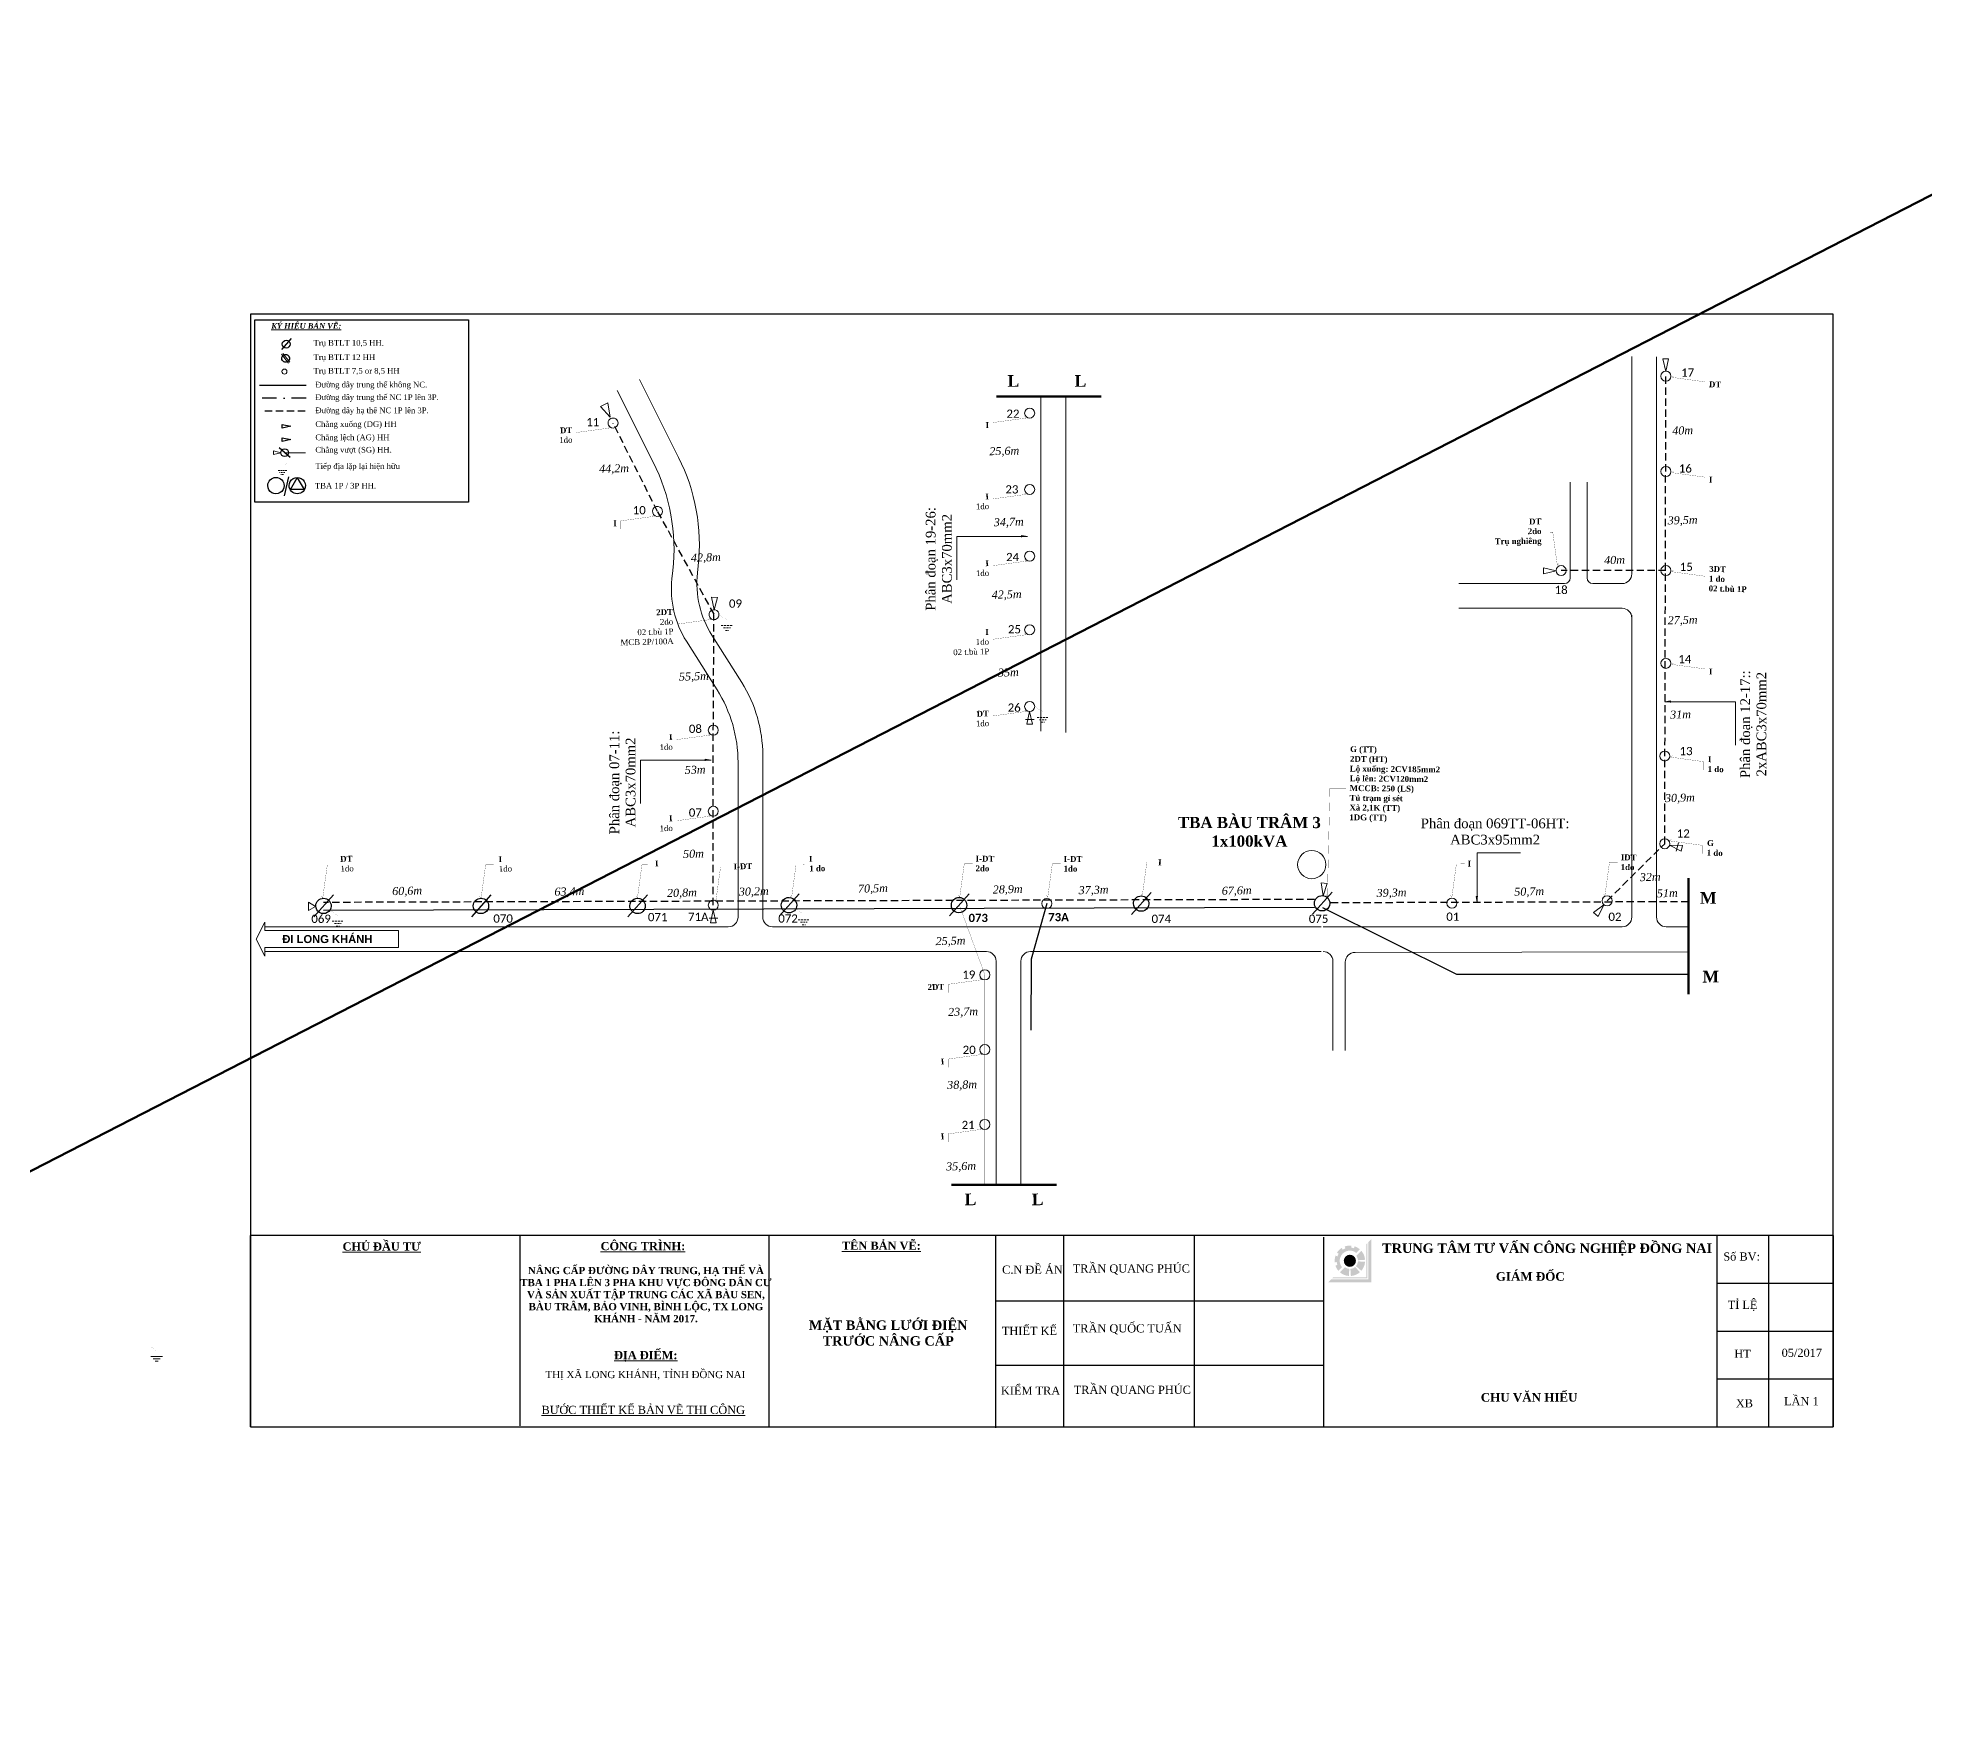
# Model space of a CAD drawing. Header units: metres. Extents: x 429925 to 893472, y 1245258 to 2552490.
# Drawn here: x 446526 to 447494, y 1260710 to 1261568 of the extents above; entities that cross this region are included whole.
import ezdxf

# ---------------------------------------------------------------- set-up
doc = ezdxf.new("R2010")
doc.units = ezdxf.units.M
doc.linetypes.add('DASHDOT', pattern=[1, 0.5, -0.25, 0, -0.25])
doc.linetypes.add('DASHED2', pattern=[0.375, 0.25, -0.125])
doc.layers.add('duong', color=2, linetype='Continuous', lineweight=15)
doc.layers.add('duong bao', color=3, linetype='Continuous', lineweight=13)
doc.layers.add('Khung ten', color=7, linetype='Continuous')
doc.layers.add('KHUNGBANVE', color=6, linetype='Continuous')
doc.styles.get("Standard").update_dxf_attribs({"font": 'arial.ttf'})
doc.styles.add('Unicode', font='times.ttf')

# ---------------------------------------------------------------- blocks, each defined once
blk = doc.blocks.new('A$C46BF4DDC')
at = {"color": 9, "linetype": 'Continuous'}
blk.add_line((9.91, 11.46), (0, 0), dxfattribs=at)
blk.add_lwpolyline([(0.89, 5.61, -1), (8.82, 5.61, -1)], format="xyb", close=True, dxfattribs=at)
blk = doc.blocks.new('A$C7B825D87')
at = {"layer": 'duong bao', "color": 1, "linetype": 'DASHED2', "lineweight": 20, "ltscale": 4}
for p, q in [((1.21, 2.48), (7.13, 2.48)), ((2.41, 1.31), (5.91, 1.31)), ((3.34, 0), (4.99, 0))]:
    blk.add_line(p, q, dxfattribs=at)
at = {"layer": 'duong bao', "color": 1, "linetype": 'DASHED2', "lineweight": 20, "ltscale": 4, "const_width": 0.0325}
blk.add_lwpolyline([(0.01, 8.11), (4.17, 5.43), (4.17, 2.48)], dxfattribs=at)
blk = doc.blocks.new('A$C45A47B40')
at = {"layer": 'duong bao', "color": 1, "lineweight": 20, "ltscale": 4}
for p, q in [((1.21, 2.48), (7.13, 2.48)), ((2.41, 1.31), (5.91, 1.31)), ((3.34, 0), (4.99, 0))]:
    blk.add_line(p, q, dxfattribs=at)
at = {"layer": 'duong bao', "color": 1, "lineweight": 20, "ltscale": 4, "const_width": 0.0325}
blk.add_lwpolyline([(0.01, 8.11), (4.17, 5.43), (4.17, 2.48)], dxfattribs=at)
blk = doc.blocks.new('A$C6542344A')
at = {"color": 9, "linetype": 'Continuous'}
for p, q in [((7.5, 9.8), (0, 1.2)), ((8.7, 8.6), (1.3, 0))]:
    blk.add_line(p, q, dxfattribs=at)
for points in [[(0.3, 4.9, -1), (8.2, 4.9, -1)], [(4.3, 1, -1), (4.3, 8.9, -1)]]:
    blk.add_lwpolyline(points, format="xyb", close=True, dxfattribs=at)

msp = doc.modelspace()

# ---------------------------------------------------------------- hatches: boundary and pattern name
at = {"layer": 'duong bao', "lineweight": 50, "ltscale": 2}
h = msp.add_hatch(color=256, dxfattribs=at)
h.paths.add_polyline_path([(446652.54, 1261401.35, -1), (446653.32, 1261405.25, -1)], flags=17)
h.paths.add_polyline_path([(446653.32, 1261405.25, 1), (446652.54, 1261401.35, 1)], flags=17)
at = {"layer": 'Khung ten'}
h = msp.add_hatch(color=160, dxfattribs=at)
h.paths.add_polyline_path([(447210.51, 1260950.74), (447208.95, 1260949.17), (447208.95, 1260930.19), (447189.96, 1260930.19), (447188.4, 1260928.63), (447210.51, 1260928.63)])
h.paths.add_polyline_path([(447208.43, 1260948.65), (447207.91, 1260948.13), (447207.91, 1260931.23), (447191.01, 1260931.23), (447190.49, 1260930.71), (447208.43, 1260930.71)], flags=17)
for color, points in [(160, [(447204.6, 1260945.57, 0.10032), (447201.91, 1260947.11), (447201.58, 1260946.12, 0.055263), (447200.12, 1260946.43), (447200.22, 1260947.46, 0.110865), (447196.82, 1260947.04), (447197.17, 1260946.06, 0.055263), (447195.83, 1260945.41), (447195.27, 1260946.29, 0.110865), (447192.85, 1260943.87), (447193.73, 1260943.31, 0.055263), (447193.08, 1260941.97), (447192.1, 1260942.32, 0.110865), (447191.68, 1260938.92), (447192.71, 1260939.02, 0.055263), (447193.02, 1260937.56), (447192.03, 1260937.23, 0.10032), (447193.57, 1260934.53), (447195.42, 1260936.38, -0.904534), (447202.76, 1260943.72)]), (1, [(447202.58, 1260939.68, 1), (447196.33, 1260939.68, 1)])]:
    msp.add_hatch(color=color, dxfattribs=at).paths.add_polyline_path(points)
h = msp.add_hatch(color=104, dxfattribs=at)
h.paths.add_polyline_path([(447205.34, 1260944.83), (447202.75, 1260942.24, -0.149436), (447203.62, 1260939.96), (447207.26, 1260940.2, 0.16445)])
h.paths.add_polyline_path([(447207.26, 1260939.16), (447203.62, 1260939.4, -0.16445), (447202.6, 1260936.94), (447205.34, 1260934.53, 0.16445)])
h.paths.add_polyline_path([(447204.6, 1260933.8), (447202.2, 1260936.54, -0.16445), (447199.74, 1260935.52), (447199.98, 1260931.88, 0.16445)])
h.paths.add_polyline_path([(447198.94, 1260931.88), (447199.18, 1260935.52, -0.149436), (447196.9, 1260936.39), (447194.31, 1260933.8, 0.16445)])

# ---------------------------------------------------------------- linework, layer by layer
at = {"color": 4, "linetype": 'Continuous', "lineweight": 18}
for p, q in [((447344.26, 1261292.57), (447344.26, 1261404.19)), ((447356.96, 1261403.97), (447356.96, 1261116.27)), ((446841.7, 1261350.01), (446823.23, 1261386.71)), ((446854.73, 1261352.37), (446834.58, 1261392.42)), ((447040.81, 1261383.61), (447040.81, 1261211.77)), ((447053.51, 1261383.61), (447053.51, 1261211.03)), ((447312.66, 1261290.57), (447312.66, 1261339.71)), ((447321.25, 1261290.57), (447321.25, 1261339.71)), ((446997.55, 1261311.74), (446997.55, 1261289.44)), ((446851.33, 1261290), (446851.8, 1261294.33)), ((446864.43, 1261293.03), (446864.83, 1261296.69)), ((447255.36, 1261287.57), (447309.66, 1261287.57)), ((447324.25, 1261287.57), (447339.26, 1261287.57)), ((447255.36, 1261274.87), (447339.26, 1261274.87)), ((447344.26, 1261116.27), (447344.26, 1261271.37)), ((446887.16, 1261236.73), (446871.86, 1261260.99)), ((446874.46, 1261233.06), (446858.75, 1261257.95)), ((447397.49, 1261226.84), (447397.49, 1261204.53)), ((447037.28, 1261217.78), (447032.91, 1261217.72)), ((446835.11, 1261196.9), (446835.11, 1261174.59)), ((446885.25, 1261116.27), (446885.25, 1261195.71)), ((446897.95, 1261116.27), (446897.95, 1261199.38)), ((447368.19, 1261154.34), (447367.09, 1261150.11)), ((447264.83, 1261149.28), (447287.13, 1261149.28)), ((446642.2, 1261113.65), (446637.83, 1261104.92)), ((446642.2, 1261109.29), (446642.2, 1261113.65)), ((446874.82, 1261115.72), (446870.45, 1261115.66)), ((446637.83, 1261104.92), (446642.2, 1261096.19)), ((446642.2, 1261111.27), (446880.25, 1261111.27)), ((446710.86, 1261109.29), (446642.2, 1261109.29)), ((446902.95, 1261111.27), (447184.71, 1261111.27)), ((447185.67, 1261111.27), (447339.26, 1261111.27)), ((447361.96, 1261111.27), (447373.42, 1261111.27)), ((446642.2, 1261096.19), (446642.2, 1261100.56)), ((446642.2, 1261100.56), (446710.86, 1261100.56)), ((446642.2, 1261098.57), (447012.81, 1261098.57)), ((447035.51, 1261098.57), (447184.78, 1261098.57)), ((447185.75, 1261098.57), (447185.76, 1261098.57)), ((447202.1, 1261098.11), (447373.42, 1261098.34)), ((447017.81, 1261093.57), (447017.81, 1260978.68)), ((447030.51, 1261093.57), (447030.51, 1260978.68)), ((447190.76, 1261093.57), (447190.76, 1261047.77)), ((447197.11, 1261093.11), (447197.11, 1261047.77))]:
    msp.add_line(p, q, dxfattribs=at)
at = {"color": 5, "linetype": 'DASHED2', "lineweight": 30, "ltscale": 15}
for p, q in [((447361.17, 1261153.93), (447361.76, 1261394.09)), ((446642.25, 1261376.33), (446663.45, 1261376.33)), ((446843.89, 1261324.64), (446821.05, 1261370.02)), ((446872.91, 1261271.81), (446843.91, 1261324.84)), ((447361.76, 1261294.23), (447307.94, 1261294.23)), ((446872.55, 1261212.28), (446872.89, 1261271.62)), ((446872.55, 1261122.39), (446872.55, 1261212.28)), ((447331.56, 1261124.57), (447361.17, 1261153.93)), ((447181.26, 1261125.31), (446672.36, 1261123.77)), ((447373.42, 1261124.11), (447189.19, 1261123.55))]:
    msp.add_line(p, q, dxfattribs=at)
at = {"color": 1, "lineweight": 30, "ltscale": 15}
for p, q in [((446663.41, 1261389.3), (446639.58, 1261389.3)), ((447181.26, 1261121.25), (446672.36, 1261119.71)), ((447185.33, 1261121.23), (447254.17, 1261086.86)), ((447254.17, 1261086.86), (447373.42, 1261086.86))]:
    msp.add_line(p, q, dxfattribs=at)
at = {"color": 1, "linetype": 'DASHDOT', "lineweight": 30, "ltscale": 15}
msp.add_line((446663.41, 1261382.84), (446639.58, 1261382.84), dxfattribs=at)
at = {"color": 7, "linetype": 'Continuous'}
msp.add_line((446654.33, 1261342.37), (446652.24, 1261332.6), dxfattribs=at)
at = {"color": 9, "linetype": 'Continuous'}
msp.add_lwpolyline([(446634.92, 1260854.45), (447447.72, 1260854.45), (447447.72, 1261425.95), (446634.92, 1261425.95)], close=True, dxfattribs=at)
at = {"color": 7, "linetype": 'Continuous'}
for points in [[(446637.06, 1261422.98), (446746.77, 1261422.98), (446746.77, 1261329.39), (446637.06, 1261329.39)], [(446651.12, 1261369.36), (446655.52, 1261368.41), (446651.12, 1261367.47)], [(446651.12, 1261362.52), (446655.52, 1261361.58), (446651.12, 1261360.63)], [(446655.44, 1261335.85), (446658.91, 1261341.85), (446662.37, 1261335.85)]]:
    msp.add_lwpolyline(points, close=True, dxfattribs=at)
at = {"color": 9, "linetype": 'Continuous'}
for points in [[(446652.54, 1261401.35, -1), (446653.32, 1261405.25, -1)], [(446654.87, 1261402.91, -1), (446650.98, 1261403.69, -1)]]:
    msp.add_lwpolyline(points, format="xyb", close=True, dxfattribs=at)
at = {"color": 4, "linetype": 'Continuous', "lineweight": 18}
for points in [[(446651.04, 1261396.47, -1), (446653.62, 1261396.47, -1)], [(447359.18, 1261394.09, -1), (447364.34, 1261394.09, -1)], [(447032.44, 1261375.14, -1), (447037.6, 1261375.14, -1)], [(446818.75, 1261368.86, -1), (446823.35, 1261371.18, -1)], [(447359.18, 1261345.13, -1), (447364.34, 1261345.13, -1)], [(447032.44, 1261335.94, -1), (447037.6, 1261335.94, -1)], [(446841.32, 1261324.92, -1), (446846.45, 1261324.37, -1)], [(447032.44, 1261301.64, -1), (447037.6, 1261301.64, -1)], [(447305.36, 1261294.23, -1), (447310.52, 1261294.23, -1)], [(447359.18, 1261294.23, -1), (447364.34, 1261294.23, -1)], [(446870.71, 1261270.24, -1), (446875.07, 1261272.99, -1)], [(447032.44, 1261263.84, -1), (447037.6, 1261263.84, -1)], [(447359.18, 1261246.6, -1), (447364.34, 1261246.6, -1)], [(447032.44, 1261224.44, -1), (447037.6, 1261224.44, -1)], [(446869.97, 1261212.28, -1), (446875.13, 1261212.28, -1)], [(447358.59, 1261198.98, -1), (447363.75, 1261198.98, -1)], [(446869.97, 1261170.61, -1), (446875.13, 1261170.61, -1)], [(447358.59, 1261153.93, -1), (447363.75, 1261153.93, -1)], [(447172.63, 1261143.18, -1), (447187.13, 1261143.23, -1)], [(446869.97, 1261122.39, -1), (446875.13, 1261122.39, -1)], [(447041.23, 1261123.18, -1), (447046.39, 1261123.18, -1)], [(447249.31, 1261123.38, -1), (447254.47, 1261123.38, -1)], [(447328.98, 1261124.57, -1), (447334.14, 1261124.57, -1)], [(447009.44, 1261086.57, -1), (447014.6, 1261086.57, -1)], [(447009.44, 1261048.19, -1), (447014.6, 1261048.19, -1)], [(447009.44, 1261009.74, -1), (447014.6, 1261009.74, -1)]]:
    msp.add_lwpolyline(points, format="xyb", close=True, dxfattribs=at)
for points in [[(447361.72, 1261396.57), (447360.12, 1261403.05), (447363.11, 1261403.1), (447361.72, 1261396.57)], [(447030.89, 1261311.41), (447030.88, 1261312.18), (447033.86, 1261311.74), (446997.55, 1261311.74)], [(447305.46, 1261294.18), (447298.97, 1261292.58), (447298.93, 1261295.57), (447305.46, 1261294.18)], [(446872.96, 1261274), (446874.7, 1261280.45), (446871.71, 1261280.56), (446872.96, 1261274)], [(447035.02, 1261221.86), (447033.54, 1261215.35), (447036.52, 1261215.35), (447035.02, 1261221.86)], [(447364.15, 1261226.51), (447364.16, 1261227.28), (447361.18, 1261226.84), (447397.49, 1261226.84)], [(446868.45, 1261196.57), (446868.44, 1261197.34), (446871.42, 1261196.9), (446835.11, 1261196.9)], [(447363.65, 1261153.24), (447369.54, 1261150.08), (447370.32, 1261152.97), (447363.65, 1261153.24)], [(447265.16, 1261126.74), (447264.39, 1261126.74), (447264.83, 1261123.68), (447264.83, 1261149.28)], [(447185.76, 1261127.2), (447187.77, 1261133.56), (447184.79, 1261133.8), (447185.76, 1261127.2)], [(446872.55, 1261119.81), (446871.07, 1261113.3), (446874.06, 1261113.3), (446872.55, 1261119.81)], [(447329.91, 1261122.59), (447324.59, 1261118.54), (447326.89, 1261116.63), (447329.91, 1261122.59)]]:
    msp.add_lwpolyline(points, dxfattribs=at)
for points in [[(446819.54, 1261373.04), (446814.57, 1261378.57), (446818.4, 1261380.49)], [(446650.43, 1261354.81), (446646.7, 1261353.82), (446646.7, 1261355.81)], [(446668.2, 1261121.64), (446664.62, 1261119.69), (446664.62, 1261123.97)], [(446710.86, 1261109.29), (446642.2, 1261109.29), (446642.2, 1261113.65), (446637.83, 1261104.92), (446642.2, 1261096.19), (446642.2, 1261100.56), (446710.86, 1261100.56)]]:
    msp.add_lwpolyline(points, close=True, dxfattribs=at)
at = {"color": 5, "linetype": 'DASHED2', "lineweight": 30, "ltscale": 15, "const_width": 0.1}
for points in [[(447035.02, 1261383.61), (447035.02, 1261224.44)], [(446998.86, 1261122.5), (447012.02, 1261086.57), (447012.02, 1260978.68)]]:
    msp.add_lwpolyline(points, dxfattribs=at)
at = {"color": 7, "linetype": 'Continuous'}
for points in [[(446643.76, 1261337.88, -1), (446652.15, 1261337.91, -1)], [(446654.69, 1261337.88, -1), (446663.09, 1261337.91, -1)]]:
    msp.add_lwpolyline(points, format="xyb", close=True, dxfattribs=at)
at = {"color": 4, "linetype": 'Continuous', "lineweight": 18}
for centre, radius, start, end in [((446752.37, 1261305.06), 100, 353.84102, 26.71304), ((446765.4, 1261307.42), 100, 353.84102, 26.71304), ((446901.04, 1261284.63), 50, 173.84102, 212.24726), ((446914.14, 1261287.67), 50, 173.84102, 212.24726), ((447309.66, 1261290.57), 3, 270, 0), ((447324.25, 1261290.57), 3, 180, 270), ((447339.26, 1261292.57), 5, 270, 0), ((447339.26, 1261269.87), 5, 0, 90), ((446815.25, 1261195.71), 70, 0, 32.24726), ((446827.95, 1261199.38), 70, 0, 32.24726), ((446880.25, 1261116.27), 5, 270, 0), ((446902.95, 1261116.27), 5, 180, 270), ((447339.26, 1261116.27), 5, 270, 0), ((447361.96, 1261116.27), 5, 180, 270), ((447012.81, 1261093.57), 5, 0, 90), ((447035.51, 1261093.57), 5, 90, 180), ((447185.76, 1261093.57), 5, 0, 90), ((447202.11, 1261093.11), 5, 90.07324, 180)]:
    msp.add_arc(centre, radius, start, end, dxfattribs=at)
at = {"layer": 'duong bao', "lineweight": 50, "ltscale": 2}
for p, q in [((434300.08, 1254706.74), (452042.86, 1263822.17)), ((447017.91, 1261383.61), (447071.71, 1261383.61)), ((447373.42, 1261136.2), (447373.42, 1261076.6)), ((446994.91, 1260978.68), (447048.72, 1260978.68))]:
    msp.add_line(p, q, dxfattribs=at)
at = {"layer": 'duong bao', "lineweight": 18, "ltscale": 2}
msp.add_line((446663.06, 1261354.76), (446652.47, 1261354.76), dxfattribs=at)
at = {"layer": 'duong bao', "lineweight": 30, "ltscale": 2}
for p, q in [((447043.81, 1261123.18), (447035.84, 1261094.63)), ((447035.84, 1261094.63), (447035.58, 1261058.17))]:
    msp.add_line(p, q, dxfattribs=at)
at = {"layer": 'duong bao', "color": 4, "lineweight": 15, "ltscale": 2, "const_width": 0.1}
for points in [[(447365.62, 1261394.24), (447364.6, 1261393.55), (447381.83, 1261391.2), (447381.84, 1261386.98)], [(446818.44, 1261368.2), (446819.46, 1261367.52), (446802.23, 1261365.16), (446802.21, 1261360.94)], [(447032.4, 1261373.31), (447033.42, 1261372.63), (447016.19, 1261370.27), (447016.18, 1261366.06)], [(447365.62, 1261345.27), (447364.6, 1261344.59), (447381.83, 1261342.23), (447381.84, 1261338.01)], [(447032.4, 1261334.11), (447033.42, 1261333.43), (447016.19, 1261331.07), (447016.18, 1261326.86)], [(446841.27, 1261322.82), (446842.29, 1261322.14), (446825.06, 1261319.78), (446825.04, 1261315.56)], [(447306.7, 1261297.81), (447306.02, 1261296.79), (447303.66, 1261314.02), (447299.44, 1261314.04)], [(447032.4, 1261299.81), (447033.42, 1261299.13), (447016.19, 1261296.77), (447016.18, 1261292.55)], [(447365.62, 1261294.37), (447364.6, 1261293.69), (447381.83, 1261291.33), (447381.84, 1261287.12)], [(446870.28, 1261269.79), (446871.3, 1261269.11), (446854.07, 1261266.75), (446854.05, 1261262.54)], [(447032.4, 1261262.01), (447033.42, 1261261.33), (447016.19, 1261258.97), (447016.18, 1261254.75)], [(447365.62, 1261246.75), (447364.6, 1261246.07), (447381.83, 1261243.71), (447381.84, 1261239.49)], [(447032.4, 1261222.61), (447033.42, 1261221.93), (447016.19, 1261219.57), (447016.18, 1261215.36)], [(446869.94, 1261210.45), (446870.96, 1261209.77), (446853.73, 1261207.41), (446853.71, 1261203.2)], [(447365.02, 1261199.12), (447364, 1261198.44), (447381.23, 1261196.08), (447381.25, 1261191.87)], [(447187.24, 1261127.69), (447187.92, 1261126.67), (447189.22, 1261182.26), (447197.42, 1261182.26)], [(446869.94, 1261168.78), (446870.96, 1261168.1), (446853.73, 1261165.74), (446853.71, 1261161.52)], [(447364.55, 1261156.1), (447363.53, 1261155.42), (447380.76, 1261153.06), (447380.77, 1261148.85)], [(446671.29, 1261126.94), (446671.97, 1261125.92), (446674.33, 1261143.15), (446678.54, 1261143.17)], [(446752.59, 1261126.83), (446753.27, 1261125.81), (446755.63, 1261143.04), (446759.84, 1261143.06)], [(446832.9, 1261127.09), (446833.58, 1261126.07), (446835.94, 1261143.3), (446840.16, 1261143.31)], [(446912.03, 1261126.98), (446912.71, 1261125.96), (446915.07, 1261143.19), (446919.29, 1261143.21)], [(446998.43, 1261127.58), (446999.11, 1261126.56), (447001.47, 1261143.79), (447005.69, 1261143.8)], [(447043.62, 1261127.41), (447044.31, 1261126.39), (447046.66, 1261143.62), (447050.88, 1261143.64)], [(447092.16, 1261128.16), (447092.84, 1261127.13), (447095.2, 1261144.37), (447099.41, 1261144.38)], [(447251.14, 1261127.5), (447251.83, 1261126.48), (447254.18, 1261143.71), (447258.4, 1261143.73)], [(447329.75, 1261128.23), (447330.43, 1261127.21), (447332.79, 1261144.44), (447337.01, 1261144.46)], [(446873.21, 1261125.59), (446873.89, 1261124.57), (446876.25, 1261141.8), (446880.47, 1261141.82)], [(447009.41, 1261084.75), (447010.43, 1261084.06), (446993.2, 1261081.7), (446993.18, 1261077.49)], [(447009.41, 1261046.36), (447010.43, 1261045.68), (446993.2, 1261043.32), (446993.18, 1261039.11)], [(447009.41, 1261007.91), (447010.43, 1261007.23), (446993.2, 1261004.87), (446993.18, 1261000.66)]]:
    msp.add_lwpolyline(points, dxfattribs=at)
at = {"layer": 'KHUNGBANVE', "color": 2}
for p, q in [((446634.92, 1260854.45), (446634.92, 1260952.61)), ((447447.72, 1260952.61), (446634.92, 1260952.61)), ((446773.4, 1260854.9), (446773.4, 1260952.76)), ((446901.25, 1260854.45), (446901.25, 1260952.61)), ((447017.71, 1260853.93), (447017.71, 1260952.61)), ((447052.6, 1260854.15), (447052.6, 1260952.61)), ((447119.68, 1260854.45), (447119.68, 1260952.31)), ((447186.14, 1260854.45), (447186.14, 1260951.79)), ((447388.07, 1260854.23), (447388.07, 1260952.61)), ((447414.58, 1260854.23), (447414.58, 1260952.61)), ((447447.72, 1260952.61), (447447.72, 1260854.45)), ((447447.72, 1260928.02), (447388.07, 1260928.02)), ((447186.14, 1260918.97), (447017.71, 1260918.97)), ((447447.72, 1260903.42), (447388.07, 1260903.42)), ((447186.14, 1260885.91), (447017.71, 1260885.91)), ((447447.72, 1260878.83), (447388.07, 1260878.83)), ((446634.92, 1260854.45), (447447.72, 1260854.45))]:
    msp.add_line(p, q, dxfattribs=at)

# ---------------------------------------------------------------- block references
at = {"color": 4, "linetype": 'Continuous', "lineweight": 18, "yscale": 0.5, "zscale": 0.5}
for p, xscale, rotation in [((446650.77, 1261407.76), 0.5000000000041764, 359.9423113320694), ((446649.6, 1261357.24), 0.5000000000211088, 269.9863334116617)]:
    msp.add_blockref('A$C46BF4DDC', p, dxfattribs=dict(at, xscale=xscale, rotation=rotation))
at = {"color": 4, "linetype": 'Continuous', "lineweight": 18}
for p, rotation in [((446667.43, 1261116.44), 359.1901508878823), ((446748.29, 1261116.44), 359.1901508878823), ((446828.73, 1261116.44), 359.1901508878823), ((446906.51, 1261116.84), 359.1901508878823), ((446993.83, 1261116.84), 359.1901508878823), ((447087.34, 1261117.63), 359.1901508878822), ((447180.29, 1261117.81), 359.1901508878822)]:
    msp.add_blockref('A$C46BF4DDC', p, dxfattribs=dict(at, rotation=rotation))
at = {"layer": 'duong bao', "lineweight": 50, "ltscale": 2, "xscale": 0.4999999999677948, "yscale": 0.5, "zscale": 0.5, "rotation": 78.73382310779768}
msp.add_blockref('A$C6542344A', (446654.93, 1261400.72), dxfattribs=at)
at = {"layer": 'duong bao', "lineweight": 50, "ltscale": 2, "xscale": -0.8000000000029104, "yscale": 0.7999999999883585, "zscale": 0.8}
msp.add_blockref('A$C7B825D87', (446654.51, 1261343.6), dxfattribs=at)
at = {"layer": 'duong bao', "lineweight": 50, "ltscale": 2}
for name, p in [('A$C7B825D87', (446875.46, 1261263.49)), ('A$C7B825D87', (447037.59, 1261216.32)), ('A$C7B825D87', (446675.61, 1261111.6)), ('A$C7B825D87', (446914.9, 1261112.33)), ('A$C45A47B40', (446582.54, 1260888.04))]:
    msp.add_blockref(name, p, dxfattribs=at)

# ---------------------------------------------------------------- texts
at = {"color": 4, "linetype": 'Continuous', "lineweight": 18, "attachment_point": 5}
for s, insert, char_height, width in [('\\C7;\\fTimes New Roman|b1|i1|;\\H2.8669647164643;\\LKÝ HIỆU BẢN VẼ\\l\\L:\\l', (446663.52, 1261419.5), 2.867, 49.2057), ('{\\fCalibri|b0|i0|c0|p34;\\C7;17}', (447372.95, 1261395.97), 4.2333, 21.59), ('{\\fCalibri|b0|i0|c0|p34;\\C7;22}', (447026.43, 1261374.83), 4.2333, 21.59), ('{\\fCalibri|b0|i0|c0|p34;\\C7;11}', (446810.64, 1261370.54), 4.2333, 21.59), ('{\\fCalibri|b0|i0|c0|p34;\\C7;16}', (447371.74, 1261346.71), 4.2333, 21.59), ('{\\fCalibri|b0|i0|c0|p34;\\C7;23}', (447025.9, 1261335.94), 4.2333, 21.59), ('{\\fCalibri|b0|i0|c0|p34;\\C7;10}', (446834.52, 1261325.25), 4.2333, 21.59), ('{\\fCalibri|b0|i0|c0|p34;\\C7;24}', (447026.25, 1261301.2), 4.2333, 21.59), ('{\\fCalibri|b0|i0|c0|p34;\\C7;15}', (447372.22, 1261296.17), 4.2333, 21.59), ('{\\fCalibri|b0|i0|c0|p34;\\C7;09}', (446883.95, 1261277.27), 4.2333, 21.59), ('{\\fCalibri|b0|i0|c0|p34;\\C7;18}', (447307.97, 1261284.31), 4.2333, 21.59), ('{\\fCalibri|b0|i0|c0|p34;\\C7;25}', (447027.2, 1261264.07), 4.2333, 21.59), ('{\\fCalibri|b0|i0|c0|p34;\\C7;14}', (447371.49, 1261248.79), 4.2333, 21.59), ('{\\fCalibri|b0|i0|c0|p34;\\C7;26}', (447027.07, 1261223.84), 4.2333, 21.59), ('{\\fCalibri|b0|i0|c0|p34;\\C7;08}', (446863.34, 1261212.94), 4.2333, 21.59), ('{\\fCalibri|b0|i0|c0|p34;\\C7;13}', (447372.12, 1261201.51), 4.2333, 21.59), ('{\\fCalibri|b0|i0|c0|p34;\\C7;07}', (446863.31, 1261169.92), 4.2333, 21.59), ('{\\fTimes New Roman|b1|i0|c0|p18;\\C7;TBA BÀU TRÂM 3 1x100kVA}', (447147.85, 1261159.99), 5.7341, 87), ('{\\fTimes New Roman|b0|i0|c0|p18;\\C7;Phân đoạn 069TT-06HT:\\PABC3x95mm2}', (447274.04, 1261160.18), 5, 159.6171), ('{\\fCalibri|b0|i0|c0|p34;\\C7;12}', (447370.67, 1261159.19), 4.2333, 21.59), ('\\C7;\\fCalibri|b0|i0|;\\H4.2333171844482;069', (446671.14, 1261115.34), 4.2333, 21.59), ('\\C7;\\fCalibri|b0|i0|;\\H4.2333171844482;070', (446764.61, 1261115.48), 4.2333, 21.59), ('\\C7;\\fCalibri|b0|i0|;\\H4.2333171844482;071', (446843.98, 1261116.22), 4.2333, 21.59), ('{\\fCalibri|b0|i0|c0|p34;\\H1x;\\C7;71A}', (446864.84, 1261116.4), 4.2333, 21.59), ('\\C7;\\fCalibri|b0|i0|;\\H4.2333171844482;072', (446910.93, 1261115.49), 4.2333, 21.59), ('\\C7;\\fCalibri|b1|i0|;\\H4.2333171844482;073', (447008.6, 1261115.79), 4.2333, 21.59), ('{\\fCalibri|b1|i0|c0|p34;\\H1x;\\C7;73A}', (447049.85, 1261116.21), 4.2333, 21.59), ('\\C7;\\fCalibri|b0|i0|;\\H4.2333171844482;074', (447102.63, 1261115.33), 4.2333, 21.59), ('\\C7;\\fCalibri|b0|i0|;\\H4.2333171844482;075', (447183.39, 1261115.36), 4.2333, 21.59), ('{\\fCalibri|b0|i0|c0|p34;\\C7;01}', (447252.33, 1261116.44), 4.2333, 21.59), ('{\\fCalibri|b0|i0|c0|p34;\\C7;02}', (447335.59, 1261116.39), 4.2333, 21.59), ('\\C7;\\fArial Unicode MS|b1|i0|;\\H4.1092942200601;ĐI LONG KHÁNH', (446674.35, 1261104.92), 4.1093, 73.025), ('{\\fCalibri|b0|i0|c0|p34;\\C7;19}', (447003.78, 1261086.67), 4.2333, 21.59), ('{\\fCalibri|b0|i0|c0|p34;\\C7;20}', (447003.96, 1261048.02), 4.2333, 21.59), ('{\\fCalibri|b0|i0|c0|p34;\\C7;21}', (447003.43, 1261009.45), 4.2333, 21.59)]:
    msp.add_mtext(s, dxfattribs=dict(at, insert=insert, char_height=char_height, width=width))
at = {"char_height": 2.9352, "attachment_point": 4}
for s, insert, width in [('{\\fTimes New Roman|b0|i0|c0|p18;\\C7;Trụ BTLT 10,5 HH.}', (446667.25, 1261410.84), 78.7288), ('{\\fTimes New Roman|b0|i0|c0|p18;\\C7;Trụ BTLT 12 HH}', (446667.25, 1261403.52), 78.7288), ('{\\fTimes New Roman|b0|i0|c0|p18;\\C7;Trụ BTLT 7,5 or 8,5 HH}', (446667.25, 1261396.49), 78.7288), ('{\\fTimes New Roman|b0|i0|c0|p18;\\H1x;\\C7;Đường dây trung thế không NC.}', (446668.19, 1261389.3), 60.7348), ('{\\fTimes New Roman|b0|i0|c0|p18;\\C7;Đường dây trung thế NC 1P lên 3P.}', (446668.19, 1261382.84), 65.0554), ('{\\fTimes New Roman|b0|i0|c0|p18;\\C7;Đường dây hạ thế NC 1P lên 3P.}', (446668.19, 1261376.08), 69.8685), ('{\\fTimes New Roman|b0|i0|c0|p18;\\C7;Chằng xuống (DG) HH}', (446668.19, 1261369.04), 67.094), ('{\\fTimes New Roman|b0|i0|c0|p18;\\C7;Chằng lệch (AG) HH}', (446668.19, 1261362.21), 67.094), ('{\\fTimes New Roman|b0|i0|c0|p18;\\C7;Chằng vượt (SG) HH.}', (446668.19, 1261355.84), 67.094), ('{\\fTimes New Roman|b0|i0|c0|p18;\\C7;Tiếp địa lặp lại hiện hữu}', (446668.19, 1261347.46), 67.094), ('{\\fTimes New Roman|b0|i0|c0|p18;\\C7;TBA 1P / 3P HH.}', (446667.96, 1261337.81), 74)]:
    msp.add_mtext(s, dxfattribs=dict(at, insert=insert, width=width))
at = {"color": 4, "linetype": 'Continuous', "lineweight": 18}
for s, insert, char_height, width, attachment_point, rotation in [('{\\fTimes New Roman|b1|i0|c0|p18;\\C7;L}', (447026.66, 1261391.66), 6, 22.4014, 5, 0.24506), ('{\\fTimes New Roman|b1|i0|c0|p18;\\C7;L}', (447061.12, 1261391.66), 6, 22.4014, 5, 0.24506), ('{\\fTimes New Roman|b1|i0|c0|p18;\\C7;DT}', (447383.88, 1261389.94), 3, 22.225, 4, 358.50557), ('{\\fTimes New Roman|b1|i0|c0|p18;\\C7;DT\\P\\fTimes New Roman|b0|i0|c0|p18;1do}', (446800.17, 1261363.9), 3, 22.225, 6, 1.49443), ('{\\fTimes New Roman|b1|i0|c0|p18;\\C7;I}', (447014.14, 1261369.02), 3, 22.225, 6, 1.49443), ('{\\fTimes New Roman|b0|i1|c0|p18;\\C7;40m}', (447370.36, 1261366.23), 4.1093, 22.225, 5, 1.49443), ('{\\fTimes New Roman|b0|i1|c0|p18;\\C7;25,6m}', (447021.99, 1261355.26), 4.1093, 22.225, 5, 1.49443), ('{\\fTimes New Roman|b0|i1|c0|p18;\\C7;44,2m}', (446821.59, 1261346.22), 4.1093, 22.225, 5, 1.49443), ('{\\fTimes New Roman|b1|i0|c0|p18;\\C7;I}', (447383.88, 1261340.98), 3, 22.225, 4, 358.50557), ('{\\fTimes New Roman|b0|i0|c0|p18;\\C7;Phân đoạn 19-26:\\PABC3x70mm2}', (446988.36, 1261300.24), 5, 150.7075, 5, 90), ('{\\fTimes New Roman|b1|i0|c0|p18;\\C7;I\\P\\fTimes New Roman|b0|i0|c0|p18;1do}', (447014.14, 1261329.82), 3, 22.225, 6, 1.49443), ('{\\fTimes New Roman|b1|i0|c0|p18;\\C7;I}', (446823, 1261318.52), 3, 22.225, 6, 1.49443), ('{\\fTimes New Roman|b0|i1|c0|p18;\\C7;34,7m}', (447024.28, 1261318.77), 4.1093, 22.225, 5, 1.49443), ('{\\fTimes New Roman|b1|i0|c0|p18;\\C7;DT\\P2do\\PTrụ nghiêng}', (447297.86, 1261314.01), 3, 27.5258, 6, 0.60769), ('{\\fTimes New Roman|b0|i1|c0|p18;\\C7;39,5m}', (447370.35, 1261319.71), 4.1093, 22.225, 5, 1.49443), ('{\\fTimes New Roman|b0|i1|c0|p18;\\C7;42,8m}', (446868.74, 1261300.57), 4.1093, 22.225, 5, 1.49443), ('{\\fTimes New Roman|b1|i0|c0|p18;\\C7;I\\P\\fTimes New Roman|b0|i0|c0|p18;1do}', (447014.14, 1261295.52), 3, 22.225, 6, 1.49443), ('{\\fTimes New Roman|b0|i1|c0|p18;\\C7;40m}', (447335.38, 1261299.69), 4.1093, 22.225, 5, 1.49443), ('{\\fTimes New Roman|b1|i0|c0|p18;\\C7;3DT\\P1 do\\P02 t.bù 1P}', (447383.88, 1261290.08), 3, 22.225, 4, 358.50557), ('{\\fTimes New Roman|b0|i1|c0|p18;\\C7;42,5m}', (447023.22, 1261281.54), 4.1093, 22.225, 5, 1.49443), ('{\\fTimes New Roman|b1|i0|c0|p18;\\C7;2DT\\P\\fTimes New Roman|b0|i0|c0|p18;2do\\P02 t.bù 1P\\PMCB 2P/100A}', (446852.01, 1261265.5), 3, 30.0175, 6, 1.49443), ('{\\fTimes New Roman|b0|i1|c0|p18;\\C7;27,5m}', (447370.34, 1261268.38), 4.1093, 22.225, 5, 1.49443), ('{\\fTimes New Roman|b1|i0|c0|p18;\\C7;I\\P\\fTimes New Roman|b0|i0|c0|p18;1do\\P02 t.bù 1P }', (447014.14, 1261257.71), 3, 22.225, 6, 1.49443), ('{\\fTimes New Roman|b0|i1|c0|p18;\\C7;55,5m}', (446862.59, 1261239.47), 4.1093, 22.225, 5, 1.49443), ('{\\fTimes New Roman|b0|i1|c0|p18;\\C7;35m}', (447024.07, 1261241.93), 4.1093, 22.225, 5, 1.49443), ('{\\fTimes New Roman|b1|i0|c0|p18;\\C7;I}', (447383.88, 1261242.45), 3, 22.225, 4, 358.50557), ('{\\fTimes New Roman|b0|i0|c0|p18;\\C7;Phân đoạn 12-17::\\P2xABC3x70mm2}', (447406.68, 1261215.33), 5, 150.7075, 5, 90), ('{\\fTimes New Roman|b1|i0|c0|p18;\\C7;DT\\P\\fTimes New Roman|b0|i0|c0|p18;1do}', (447014.14, 1261218.32), 3, 22.225, 6, 1.49443), ('{\\fTimes New Roman|b0|i1|c0|p18;\\C7;31m}', (447369.27, 1261220.33), 4.1093, 22.225, 5, 1.49443), ('{\\fTimes New Roman|b0|i0|c0|p18;\\C7;Phân đoạn 07-11:\\PABC3x70mm2}', (446825.92, 1261185.4), 5, 150.7075, 5, 90), ('{\\fTimes New Roman|b1|i0|c0|p18;\\C7;I\\P\\fTimes New Roman|b0|i0|c0|p18;1do}', (446851.67, 1261206.16), 3, 22.225, 6, 1.49443), ('{\\fTimes New Roman|b1|i0|c0|p18;\\C7;G (TT)\\P2DT (HT)\\PLộ xuống: 2CV185mm2\\PLộ lên: 2CV120mm2\\PMCCB: 250 (LS)\\PTủ trạm gỉ sét\\PXà 2,1K (TT)\\P1DG (TT)}', (447199.39, 1261184.54), 3, 52.7482, 4, 359.39231), ('{\\fTimes New Roman|b0|i1|c0|p18;\\C7;53m}', (446863.21, 1261191.91), 4.1093, 22.225, 5, 1.49443), ('{\\fTimes New Roman|b1|i0|c0|p18;\\C7;I\\P1 do}', (447383.29, 1261194.83), 3, 22.225, 4, 358.50557), ('{\\fTimes New Roman|b0|i1|c0|p18;\\C7;30,9m}', (447368.95, 1261177.06), 4.1093, 22.225, 5, 1.49443), ('{\\fTimes New Roman|b1|i0|c0|p18;\\C7;I\\P\\fTimes New Roman|b0|i0|c0|p18;1do}', (446851.67, 1261164.48), 3, 22.225, 6, 1.49443), ('{\\fTimes New Roman|b1|i0|c0|p18;\\C7;G\\P1 do}', (447382.81, 1261151.81), 3, 22.225, 4, 358.50557), ('{\\fTimes New Roman|b1|i0|c0|p18;\\C7;DT\\P\\fTimes New Roman|b0|i0|c0|p18;1do}', (446681.03, 1261143.58), 3, 22.225, 4, 1.49443), ('{\\fTimes New Roman|b1|i0|c0|p18;\\C7;I\\P\\fTimes New Roman|b0|i0|c0|p18;1do}', (446762.33, 1261143.46), 3, 22.225, 4, 1.49443), ('{\\fTimes New Roman|b1|i0|c0|p18;\\C7;I}', (446842.65, 1261143.72), 3, 22.225, 4, 1.49443), ('{\\fTimes New Roman|b0|i1|c0|p18;\\C7;50m}', (446862.37, 1261148.76), 4.1093, 22.225, 5, 1.49443), ('{\\fTimes New Roman|b1|i0|c0|p18;\\C7;I-DT}', (446882.96, 1261142.22), 3, 22.225, 4, 1.49443), ('{\\fTimes New Roman|b1|i0|c0|p18;\\C7;I\\P1 do}', (446921.78, 1261143.62), 3, 22.225, 4, 1.49443), ('{\\fTimes New Roman|b1|i0|c0|p18;\\C7;I-DT\\P2do}', (447007.26, 1261143.77), 3, 22.225, 4, 359.39231), ('{\\fTimes New Roman|b1|i0|c0|p18;\\C7;I-DT\\P1do}', (447052.46, 1261143.61), 3, 22.225, 4, 359.39231), ('{\\fTimes New Roman|b1|i0|c0|p18;\\C7;I}', (447100.99, 1261144.35), 3, 22.225, 4, 359.39231), ('{\\fTimes New Roman|b1|i0|c0|p18;\\C7;I}', (447259.98, 1261143.7), 3, 22.225, 4, 359.39231), ('{\\fTimes New Roman|b1|i0|c0|p18;\\C7;IDT\\P1do}', (447338.58, 1261144.43), 3, 22.225, 4, 359.39231), ('{\\fTimes New Roman|b0|i1|c0|p18;\\C7;70,5m}', (446954.53, 1261130.54), 4.1093, 22.225, 5, 1.49443), ('{\\fTimes New Roman|b0|i1|c0|p18;\\C7;28,9m}', (447023.73, 1261130.08), 4.1093, 22.225, 5, 1.49443), ('{\\fTimes New Roman|b0|i1|c0|p18;\\C7;37,3m}', (447067.85, 1261129.76), 4.1093, 22.225, 5, 1.49443), ('{\\fTimes New Roman|b0|i1|c0|p18;\\C7;32m}', (447353.69, 1261136.84), 4.1093, 22.225, 5, 1.49443), ('{\\fTimes New Roman|b0|i1|c0|p18;\\C7;60,6m}', (446715.32, 1261129.29), 4.1093, 22.225, 5, 1.49443), ('{\\fTimes New Roman|b0|i1|c0|p18;\\C7;63,4m}', (446798.63, 1261128.98), 4.1093, 22.225, 5, 1.49443), ('{\\fTimes New Roman|b0|i1|c0|p18;\\C7;20,8m}', (446856.45, 1261128.3), 4.1093, 22.225, 5, 1.49443), ('{\\fTimes New Roman|b0|i1|c0|p18;\\C7;30,2m}', (446893.33, 1261128.98), 4.1093, 22.225, 5, 1.49443), ('{\\fTimes New Roman|b0|i1|c0|p18;\\C7;67,6m}', (447141.34, 1261129.44), 4.1093, 22.225, 5, 1.49443), ('{\\fTimes New Roman|b0|i1|c0|p18;\\C7;39,3m}', (447220.87, 1261128.32), 4.1093, 22.225, 5, 1.49443), ('{\\fTimes New Roman|b0|i1|c0|p18;\\C7;50,7m}', (447291.56, 1261128.94), 4.1093, 22.225, 5, 1.49443), ('{\\fTimes New Roman|b0|i1|c0|p18;\\C7;51m}', (447362.47, 1261128.53), 4.1093, 22.225, 5, 1.49443), ('{\\fTimes New Roman|b1|i0|c0|p18;\\C7;M}', (447383.5, 1261126.07), 6, 22.4014, 5, 0.24506), ('{\\fTimes New Roman|b0|i1|c0|p18;\\C7;25,5m}', (446994.39, 1261103.58), 4.1093, 22.225, 5, 1.49443), ('{\\fTimes New Roman|b1|i0|c0|p18;\\C7;M}', (447384.8, 1261085.65), 6, 22.4014, 5, 0.24506), ('{\\fTimes New Roman|b1|i0|c0|p18;\\C7;^I2DT}', (446991.14, 1261080.45), 3, 22.225, 6, 1.49443), ('{\\fTimes New Roman|b0|i1|c0|p18;\\C7;23,7m}', (447000.83, 1261067.2), 4.1093, 22.225, 5, 1.49443), ('{\\fTimes New Roman|b1|i0|c0|p18;\\C7;I}', (446991.14, 1261042.07), 3, 22.225, 6, 1.49443), ('{\\fTimes New Roman|b0|i1|c0|p18;\\C7;38,8m}', (447000.32, 1261029.7), 4.1093, 22.225, 5, 1.49443), ('{\\fTimes New Roman|b1|i0|c0|p18;\\C7;I}', (446991.14, 1261003.62), 3, 22.225, 6, 1.49443), ('{\\fTimes New Roman|b0|i1|c0|p18;\\C7;35,6m}', (446999.81, 1260987.85), 4.1093, 22.225, 5, 1.49443), ('{\\fTimes New Roman|b1|i0|c0|p18;\\C7;L}', (447004.65, 1260971.25), 6, 22.4014, 5, 0.24506), ('{\\fTimes New Roman|b1|i0|c0|p18;\\C7;L}', (447039.1, 1260971.25), 6, 22.4014, 5, 0.24506)]:
    msp.add_mtext(s, dxfattribs=dict(at, insert=insert, char_height=char_height, width=width, attachment_point=attachment_point, rotation=rotation))
at = {"layer": 'duong', "attachment_point": 2, "style": 'Unicode'}
for s, insert, char_height, width in [('{\\fTimes New Roman|b1|i0|c0|p18;\\LCHỦ ĐẦU TƯ}', (446702.28, 1260949.12), 4.1939, 338.0455), ('{\\fTimes New Roman|b1|i0|c0|p18;\\LCÔNG TRÌNH:}', (446836.41, 1260949.32), 4.1939, 338.0455), ('{\\fTimes New Roman|b1|i0|c0|p18;\\LTÊN BẢN VẼ:}', (446958.87, 1260949.56), 4.1939, 338.0455), ('{\\fTimes New Roman|b1|i0|c0|p18;TRUNG TÂM TƯ VẤN CÔNG NGHIỆP ĐỒNG NAI}', (447300.78, 1260948.59), 4.8561, 338.0455), ('C.N ĐỀ ÁN', (447036.44, 1260937.23), 4.194, 338.0455), ('TRẦN QUANG PHÚC', (447087.21, 1260937.82), 4.1939, 338.0455), ('Số BV:', (447400.67, 1260943.98), 4.194, 338.0455), ('{\\fTimes New Roman|b1|i0|c0|p18;NÂNG CẤ\\fTimes New Roman|b1|i0|c163|p18;P ĐƯ\\fTimes New Roman|b1|i0|c0|p18;ỜNG DÂY TRUNG, HẠ THẾ VÀ TBA 1 PHA LÊN 3 PHA KHU VỰ\\fTimes New Roman|b1|i0|c163|p18;C ĐÔNG DÂN CƯ VÀ S\\fTimes New Roman|b1|i0|c0|p18;ẢN XUẤT TẬP TRUNG CÁC XÃ BÀU SEN, BÀU TRÂM, BẢO VINH, BÌNH LỘ\\fTimes New Roman|b1|i0|c163|p18;C, TX LONG KHÁNH - NĂM \\fTimes New Roman|b1|i0|c0|p18;2017.}', (446837.95, 1260936.54), 3.70861, 130.2593), ('{\\fTimes New Roman|b1|i0|c0|p18;GIÁM ĐỐC}', (447292.11, 1260933.85), 4.4146, 338.0455), ('TỈ LỆ', (447401.13, 1260919.19), 4.194, 338.0455), ('{\\fTimes New Roman|b1|i0|c163|p18;MẶT \\fTimes New Roman|b1|i0|c0|p18;BẰNG\\fTimes New Roman|b1|i0|c163|p18; \\fTimes New Roman|b1|i0|c0|p18;LƯỚI ĐIỆN TRƯỚC NÂNG CẤP}', (446962.37, 1260909.05), 4.85606, 83.9957), ('THIẾT KẾ', (447034.92, 1260905.77), 4.194, 338.0455), ('TRẦN QUỐC TUẤN', (447085.11, 1260907.07), 4.1939, 338.0455), ('{\\fTimes New Roman|b1|i0|c0|p18;\\LĐỊA ĐIẾM:}', (446837.87, 1260893.33), 4.1939, 128.0996), ('HT', (447401.11, 1260894.03), 4.194, 338.0455), ('05/2017', (447431.57, 1260894.51), 4.194, 338.0455), ('THỊ XÃ LONG KHÁNH, TỈNH ĐỒNG NAI', (446837.67, 1260883.11), 3.7086, 129.5413), ('KIỂM TRA', (447035.49, 1260875.07), 4.194, 338.0455), ('TRẦN QUANG PHÚC', (447087.72, 1260875.51), 4.1939, 338.0455), ('{\\fTimes New Roman|b1|i0|c0|p18;CHU VĂN HIẾU}', (447291.52, 1260871.72), 4.4146, 338.0455), ('LẦN 1', (447431.3, 1260869.64), 4.194, 338.0455), ('{\\LBƯỚC THIẾT KẾ BẢN VẼ THI CÔNG}', (446836.59, 1260865.18), 4.1939, 338.0455), ('XB', (447402.08, 1260868.58), 4.194, 338.0455)]:
    msp.add_mtext(s, dxfattribs=dict(at, insert=insert, char_height=char_height, width=width))

doc.saveas('drawing.dxf')
